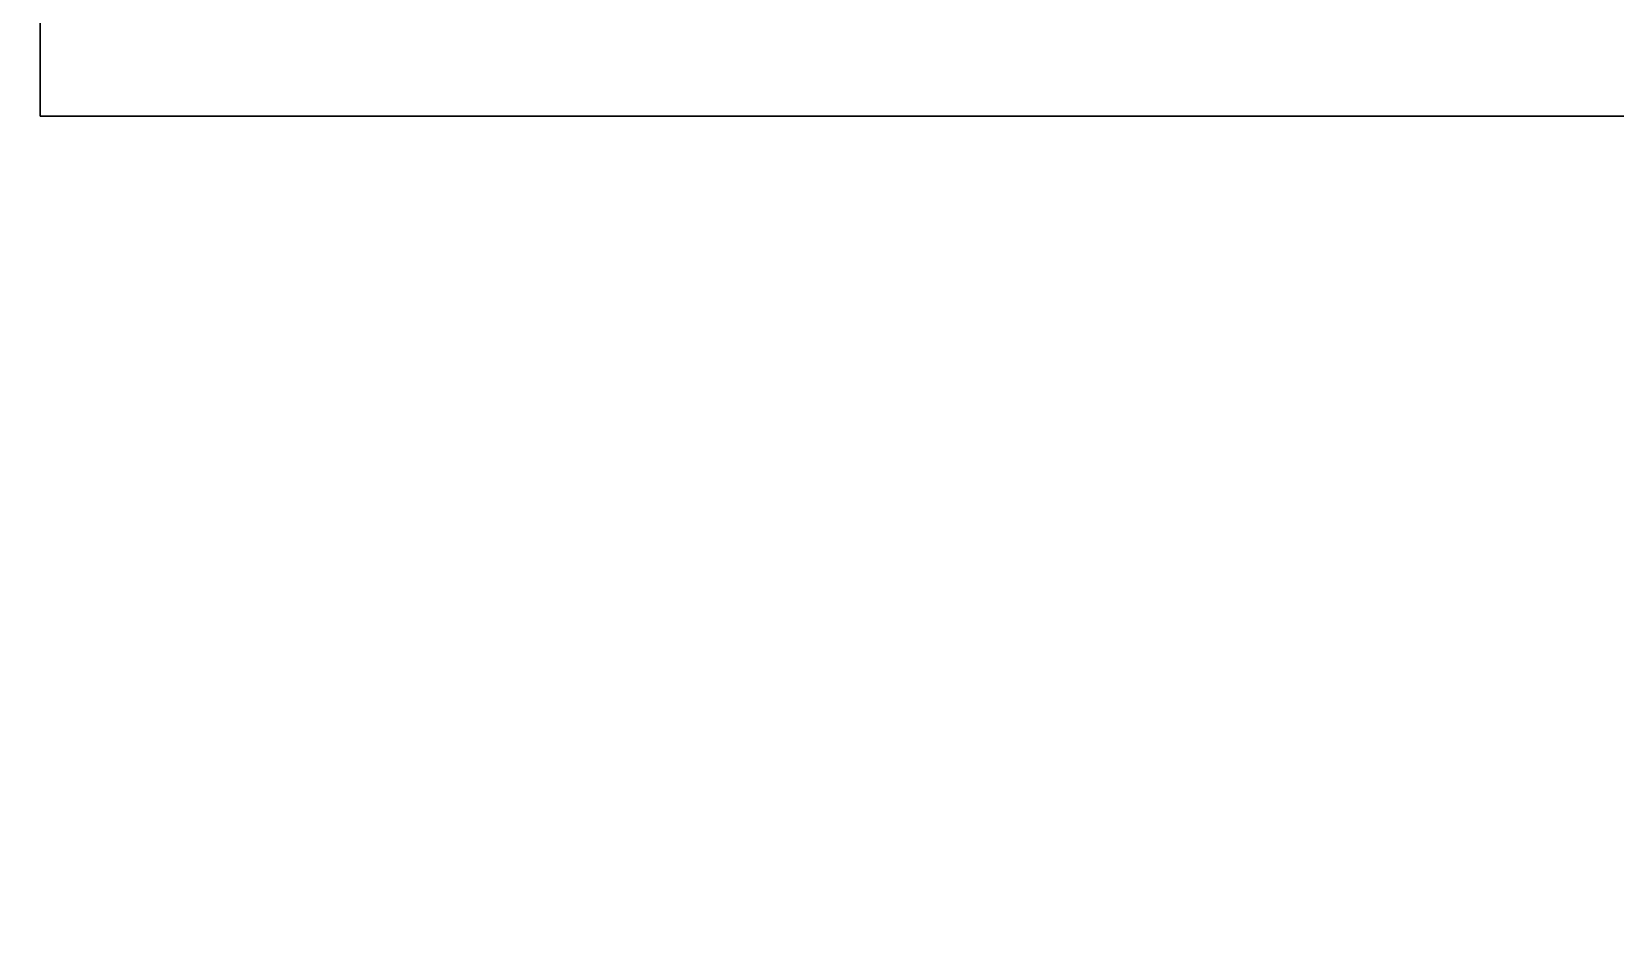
# Model space of a CAD drawing. Header units: millimetres. Extents: x 1143 to 39838, y 578 to 35727.
# Drawn here: x 4874 to 7740, y 17937 to 19592 of the extents above; entities that cross this region are included whole.
import ezdxf

# ---------------------------------------------------------------- set-up
doc = ezdxf.new("R2010")
doc.units = ezdxf.units.MM
for name, color, linetype in [('JJ', 8, 'Continuous'), ('PUB_WINDW', 7, 'Continuous'), ('WALL', 255, 'Continuous'), ('WINDOW', 2, 'Continuous')]:
    doc.layers.add(name, color=color, linetype=linetype)
doc.styles.add('DIM_FONT', font='SIMPLEX', dxfattribs={"width": 0.8})
doc.styles.get("Standard").update_dxf_attribs({"font": 'arial.ttf'})

# ---------------------------------------------------------------- blocks, each defined once
blk = doc.blocks.new('YI')
for p, q in [((112.6, 178.4), (143.8, 178.4)), ((72.4, 3.4), (62.6, 128.4)), ((92.4, 3.4), (92.4, 49.7)), ((62.6, -151.6), (72.4, -26.6)), ((92.4, -69.2), (92.4, -26.6)), ((112.6, -201.6), (117.3, -201.6))]:
    blk.add_line(p, q)
blk.add_lwpolyline([(78.3, -43.2), (78.3, 22.3), (86.8, 22.3), (86.8, -43.2)], close=True)
for centre, radius, start, end in [((112.6, 128.4), 50, 90, 180), ((544.7, -7.4), 427.7, 156.4083, 178.5504), ((143.8, 168.4), 10, 332.3808, 90), ((-38.5, -9.7), 143.8, 5.2399, 39.5163), ((-38.5, -9.7), 143.8, 320.4837, 353.2645), ((549.1, -76.4), 436.9, 173.453, 194.8406), ((112.6, -151.6), 50, 180, 270), ((117.3, -191.6), 10, 270, 19.1838)]:
    blk.add_arc(centre, radius, start, end)
blk = doc.blocks.new('YIG')
for p, q in [((500, 1100), (0, 1100)), ((500, 0), (500, 1100)), ((500, 1070), (0, 1070)), ((225.4, 30), (225.4, 1070)), ((225.4, 30), (225.4, 1070)), ((255.4, 30), (255.4, 1070)), ((470, 30), (470, 1070)), ((470, 562.9), (500, 562.9)), ((470, 542.9), (500, 542.9)), ((0, 30), (500, 30)), ((500, 0), (0, 0)), ((0, 0), (500, 0))]:
    blk.add_line(p, q)
for centre in [(501.3, 628.9), (501.3, 476.5)]:
    blk.add_arc(centre, 30, 267.5434, 92.4566)
at = {"rotation": 90}
for p in [(225.4, 888.8), (225.4, 753.9), (225.4, 620.9), (225.4, 484.6), (225.4, 201.9), (225.4, 79.2)]:
    blk.add_blockref('YI', p, dxfattribs=at)
blk = doc.blocks.new('_L15QIU')
blk.add_blockref('YIG', (-255.4, -550))
at = {"style": 'DIM_FONT', "width": 0.8, "flags": 9}
for tag in ['YSIZE', 'XSIZE']:
    blk.add_attdef(tag, (0, 0), '', height=0.5, dxfattribs=at)
blk = doc.blocks.new('_C30KGW')
blk.add_blockref('_L15QIU', (-241.8, 535.6))
at = {"width": 0.8, "flags": 9}
blk.add_attdef('XSIZE', (0, 0), '', height=0.5, dxfattribs=at)
blk = doc.blocks.new('U_B11DGA')
at = {"layer": 'JJ', "linetype": 'Continuous'}
for p, q in [((878.2, 1501.9), (355.5, 979.2)), ((896.9, 1483.2), (393, 979.2)), ((1030.8, 1349.3), (526.8, 845.3)), ((1049.5, 1330.6), (545.5, 826.6)), ((1049.5, 1330.6), (545.5, 826.6)), ((721.7, 1307.9), (703, 1326.6)), ((709.2, 1295.4), (690.5, 1314.2)), ((355.5, 979.2), (667.4, 667.4)), ((374.2, 997.9), (686.1, 686.1))]:
    blk.add_line(p, q, dxfattribs=at)
for centre in [(743.6, 1368.8), (648.6, 1273.8)]:
    blk.add_arc(centre, 26.5, 42.5434, 227.4566, dxfattribs=at)
at = {"layer": 'JJ', "linetype": 'Continuous', "xscale": 0.882, "yscale": 0.882, "zscale": 0.882}
for name, p, rotation in [('YI', (1086.9, 1368), 225), ('YI', (910.6, 1191.7), 225), ('YI', (825.6, 1106.7), 225), ('YI', (742.7, 1023.8), 225), ('_C30KGW', (367, 987.1), 135), ('YI', (658.5, 939.6), 225)]:
    blk.add_blockref(name, p, dxfattribs=dict(at, rotation=rotation))
at = {"style": 'DIM_FONT', "width": 0.8, "flags": 9}
for tag in ['YSIZE', 'XSIZE']:
    blk.add_attdef(tag, (0, 0), '', height=0.5, dxfattribs=at)
blk = doc.blocks.new('1T4F81聚福元')
at = {"layer": 'WALL'}
for p, q in [((-20300, -10000), (-20300, -8950)), ((-16200, -10000), (-20300, -10000))]:
    blk.add_line(p, q, dxfattribs=at)
at = {"layer": 'WINDOW'}
blk.add_lwpolyline([(-10400, -1000), (-18300, -1000), (-18300, -600), (-21600, -600), (-21600, -2000), (-21200, -2000), (-21200, -7000), (-20750, -7000), (-20700, -8950), (-20300, -8950), (-20300, -10000), (-13258, -10000), (-13258, -13400)], dxfattribs=at)
blk.add_lwpolyline([(-21200, -1000), (-10300, -1000), (-10300, -7500), (-7600, -7500), (-7600, -9600), (-8500, -9600), (-8500, -11600), (-13258, -11600), (-13258, -11500), (-11742, -11500), (-11742, -9700), (-14400, -9700), (-14400, -10000), (-20300, -10000), (-20300, -7000), (-21200, -7000)], close=True, dxfattribs=at)
at = {"layer": 'JJ', "xscale": -1, "rotation": 134.9999999996578}
blk.add_blockref('U_B11DGA', (-16400, -8085.8), dxfattribs=at)
at = {"style": 'DIM_FONT', "oblique": -180, "text_generation_flag": 4, "width": 0.8, "flags": 9}
for tag, p, rotation in [('XSIZE', (1326.3, -15051.1), 135), ('YSIZE', (1326.3, -15051.1), 135), ('XSIZE', (3900.1, -18100), 45), ('YSIZE', (3900.1, -18100), 45)]:
    blk.add_attdef(tag, p, '', height=0.5, rotation=rotation, dxfattribs=at)
at = {"layer": 'JJ', "oblique": -180, "text_generation_flag": 4, "width": 0.8, "flags": 9}
for p in [(1764.7, -14093.6), (2339, -19893.8)]:
    blk.add_attdef('XSIZE', p, '', height=0.441, dxfattribs=at)
blk.add_attdef('XSIZE', (-13521.8, -18540), '', height=0.441, rotation=90, dxfattribs=at)

msp = doc.modelspace()

# ---------------------------------------------------------------- block references
at = {"layer": 'PUB_WINDW'}
msp.add_blockref('1T4F81聚福元', (25189.3, 29439.1), dxfattribs=at)

doc.saveas('drawing.dxf')
